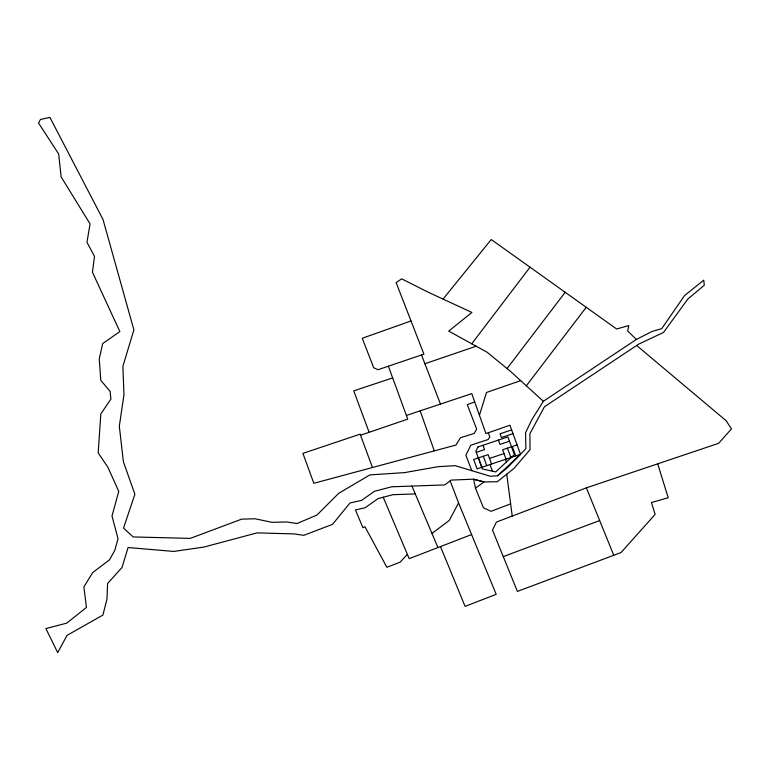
<?xml version="1.0" encoding="UTF-8"?>
<svg xmlns="http://www.w3.org/2000/svg" width="770" height="770" viewBox="0 0 770 770"><rect width="100%" height="100%" fill="white"/><g stroke="black" fill="none" stroke-linecap="round" stroke-linejoin="round"><path stroke-width="1.16" d="M479.431 415.261L486.496 392.459L520.684 380.659M450.161 480.846L458.583 502.935L449.295 520.404L431.97 533.437M543.341 401.276L531.916 419.525L525.544 432.788L525.92 448.621L508.036 467.092L497.516 475.783L490.432 476.274L455.147 465.667L437.995 466.697L404.568 472.616L369.927 474.888L338.685 493.349L316.874 515.082L297.047 523.523L286.69 521.973L272.051 522.329L254.957 518.759L241.636 519.153L190.286 538.384L133.181 536.94L123.537 528.114L134.875 494.225L123.364 461.634L119.321 426.243L123.951 394.808L122.882 366.328L133.893 329.916L103.016 219.488L49.896 117.377L40.473 119.475L38.5 122.979L58.674 153.971L61.128 176.917L90.08 223.916L86.952 242.271L94.498 256.391L92.448 272.233L119.87 331.591L102.68 343.584L99.253 358.897L100.783 380.322L110.1 391.362L110.899 399.033L100.812 413.971L98.185 452.866L107.887 467.255L118.744 491.347L112.006 516.093L118.022 538.673L114.74 550.531L109.436 559.896L92.718 572.562L83.901 586.865L86.423 607.424L66.721 623.151L45.873 628.57L57.692 652.623L67.038 635.394L102.92 615.047L107.011 598.8L107.559 583.506L121.997 567.519L128.07 547.528L173.702 551.426L203.675 547.114L257.084 532.879L294.053 533.908L303.832 535.333L332.515 524.351L350.023 502.964L361.515 500.423L374.47 491.289L391.68 486.794L444.733 484.927L451.153 480.105L473.348 479.171L484.003 481.924L497.276 481.75L514.148 468.275L530.039 449.651L529.885 433.741L544.438 406.762L638.686 344.132L663.49 332.467L687.822 299.078L704.281 285.227L703.741 280.174L684.568 295.545L661.738 328.646L652.017 331.485L636.347 339.454L543.341 401.276L510.029 370.967L487.083 352.208L448.708 331.1L471.904 312.456L427.976 292.109L401.671 278.846L396.127 282.619L423.914 354.161L377.983 369.725L373.652 367.694L362.266 338.261L411.026 320.965M471.75 343.776L530.029 267.2M507.055 368.541L565.19 292.282M526.324 385.799L586.24 307.297M443.097 299.058L491.231 239.528L616.645 328.992L628.792 325.566L627.694 331.004L636.347 339.454M407.378 554.352L400.131 562.167L386.877 567.288L364.932 526.699L362.94 527.739L355.413 509.923L365.019 507.805L378.108 498.575L392.96 494.696L415.261 493.907M497.516 475.783L520.539 454.377L509.932 425.233L485.928 433.597L471.769 393.634L406.406 415.454M475.475 488.17L484.003 481.924L473.589 479.229L475.475 488.17L483.425 507.748L491.029 511.319L510.635 503.859M471.596 534.563L409.197 558.664L383.229 497.237M636.655 345.489L726.081 420.68L731.5 428.89L718.603 443.328L586.384 487.843L496.409 522.089L492.473 530.039L517.392 591.408L621.034 552.542L655.116 514.399L651.439 502.521L668.206 497.738L657.705 463.829M503.262 556.614L599.657 520.559M474.715 401.95L467.265 404.625L476.678 429.131L474.195 433.443L460.441 437.735L455.956 445.05L313.833 483.291L302.908 453.376L360.129 434.155L372.468 467.506M424.905 363.748L476.178 346.202M360.533 435.243L407.744 419.121L388.388 366.222M511.636 429.91L500.057 433.808L501.424 437.553L513.003 433.664M476.284 452.365L484.571 449.574L483.002 445.272M509.471 441.21L500 444.386L498.44 440.074M517.094 444.916L502.627 449.776L506.054 459.19M489.528 458.429L504.003 453.569M520.51 454.29L477.092 468.882L473.675 459.507L488.151 454.647L491.578 464.06M392.671 377.906L353.757 390.842L369.128 432.326M411.95 486.082L437.938 547.566M458.583 502.935L496.188 594.344L465.08 606.365L440.488 546.585M586.384 487.843L613.767 555.295M421.536 355.028L440.469 404.077M471.779 470.672L465.889 455.205L470.788 445.214L488.045 439.564L489.826 436.994L488.334 432.759M512.271 446.533L515.688 455.907M507.449 448.159L510.856 457.534M505.466 459.392L506.41 462M490.028 464.579L492.434 471.192M483.329 456.264L486.736 465.638M478.497 457.881L481.914 467.265M420.16 410.862L434.29 450.874M506.747 474.185L512.233 516.064M477.949 446.966L475.87 451.22L482.309 468.93L495.726 471.923L514.35 454.618L507.902 436.898L477.949 446.966"/></g></svg>
